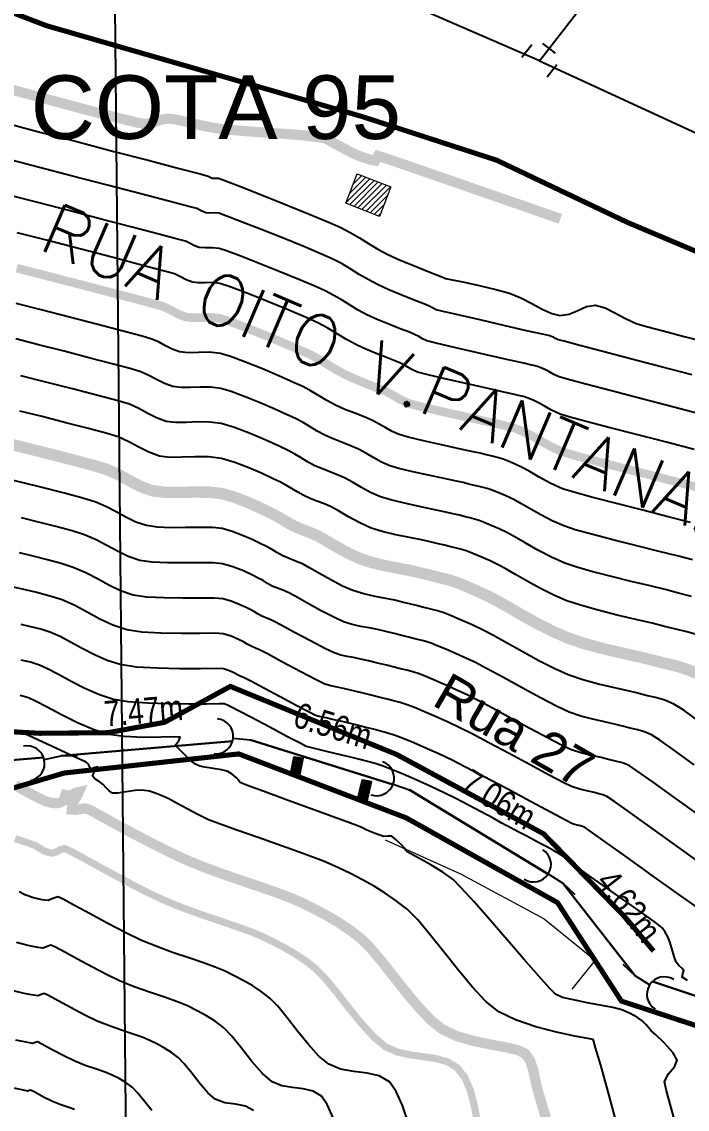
# Model space of a CAD drawing. Extents: x 360931 to 362237, y 7351473 to 7352200.
# Drawn here: x 361699.06 to 361725.22, y 7351909.27 to 7351952.01 of the extents above; entities that cross this region are included whole.
import ezdxf
from ezdxf.enums import TextEntityAlignment as Align
from ezdxf.lldxf.tags import DXFTag

# ---------------------------------------------------------------- set-up
doc = ezdxf.new("R2010")
doc.units = 0
doc.linetypes.add('CONTINUO', pattern=[0])
for name, color, linetype in [('A_Curvas Intermediarias', 37, 'Continuous'), ('A_Curvas Mestras', 32, 'Continuous'), ('AGUA', 3, 'Continuous'), ('LISTAGEM_TEXTO', 7, 'Continuous'), ('PONTOS-Pontos - Água_U', 1, 'Continuous'), ('PS_IND_COMPRIMENTO', 7, 'Continuous'), ('TXT-LOGRAD', 3, 'Continuous'), ('ZZ-Carimbo Texto', 7, 'Continuous')]:
    doc.layers.add(name, color=color, linetype=linetype)
for name, color, linetype, lineweight in [('LT-ABRIGO', 4, 'CONTINUO', 9), ('LT-TAPUME', 1, 'TAPUME', 9), ('TUBO_PE_80_NTS194_PN_12_5', 5, 'Continuous', 30)]:
    doc.layers.add(name, color=color, linetype=linetype, lineweight=lineweight)
doc.styles.add('CARIMBO', font='arial.ttf', dxfattribs={"height": 2})
doc.styles.add('ROMANS', font='arial.ttf', dxfattribs={"height": 2})
doc.styles.add('SABESP', font='ROMANS.shx', dxfattribs={"height": 2})
doc.styles.get("Standard").update_dxf_attribs({"font": 'arial.ttf'})
tags = doc.linetypes.add('TAPUME', pattern='A,0.473487,["//",Standard,S=0.178764,R=0,X=0,Y=-0.092081],0.026513,-0.087878,0.474022,["//",Standard,S=0.178764,R=0,X=0,Y=-0.092081],0.025978,-0.08889', length=1.176768).pattern_tags.tags
tags[17] = DXFTag(74, 10)
tags[4] = DXFTag(74, 10)
picture_1 = doc.add_image_def('image1.tif', size_in_pixel=(23490, 20550))

# ---------------------------------------------------------------- blocks, each defined once
blk = doc.blocks.new('DGA001I')
at = {"color": 0}
for p, q in [((0.625, 1.25), (-0.625, 1.25)), ((1.25, -0.625), (1.25, 0.625)), ((-0.625, -1.25), (0.625, -1.25))]:
    blk.add_line(p, q, dxfattribs=at)
blk.add_point((0, 0), dxfattribs=at)
blk = doc.blocks.new('*U1237')
for p, q in [((-0.135, 0), (0, 0)), ((0, 0), (0.1276, -0.0248))]:
    blk.add_line(p, q)
blk.add_arc((-0.2725, -0.0002), 0.1375, 270.09061, 90.09061)
blk = doc.blocks.new('*U1238')
for p, q in [((-0.135, 0), (0, 0)), ((0, 0), (0.1276, -0.0248))]:
    blk.add_line(p, q)
blk.add_arc((-0.2725, -0.0002), 0.1375, 270.09061, 90.09061)
blk = doc.blocks.new('*U1239')
for p, q in [((-0.135, 0), (0, 0)), ((0, 0), (0.1276, -0.0248))]:
    blk.add_line(p, q)
blk.add_arc((-0.2725, -0.0002), 0.1375, 270.09061, 90.09061)
blk = doc.blocks.new('*U1240')
for p, q in [((-0.135, 0), (0, 0)), ((0, 0), (0.1276, -0.0248))]:
    blk.add_line(p, q)
blk.add_arc((-0.2725, -0.0002), 0.1375, 270.09061, 90.09061)
blk = doc.blocks.new('*U1241')
for p, q in [((-0.135, 0), (0, 0)), ((0, 0), (0.1276, -0.0248))]:
    blk.add_line(p, q)
blk.add_arc((-0.2725, -0.0002), 0.1375, 270.09061, 90.09061)

msp = doc.modelspace()

# ---------------------------------------------------------------- hatches: boundary and pattern name
h = msp.add_hatch()
h.set_pattern_fill('GRATE', color=256, scale=0.08, angle=170)
h.set_pattern_definition([(170, (-2.92939, 2.391954), (-0.01102665928185, -0.0625352923163), []), (260, (-2.9294, 2.39195), (0.250141169265, -0.044106637127), [])])
h.paths.add_polyline_path([(361709.96, 7351922.351), (361709.617, 7351922.405), (361709.766, 7351923.125), (361710.109, 7351923.071)])
h = msp.add_hatch()
h.set_pattern_fill('GRATE', color=256, scale=0.08, angle=167)
h.set_pattern_definition([(167, (-2.92939, 2.391954), (-0.01428439195084, -0.06187249911386), []), (257, (-2.9294, 2.39195), (0.2474899964554, -0.057137567803), [])])
h.paths.add_polyline_path([(361712.604, 7351921.34), (361712.257, 7351921.408), (361712.45, 7351922.22), (361712.797, 7351922.152)])
at = {"layer": 'LT-ABRIGO'}
h = msp.add_hatch(dxfattribs=at)
h.set_pattern_fill('ANSI31', color=256, scale=0.05)
h.set_pattern_definition([(45, (-2.92939, 2.39195), (-0.1122532015134, 0.1122532015134), [])])
h.paths.add_polyline_path([(361713.564, 7351945.523), (361712.249, 7351946.031), (361711.792, 7351944.878), (361713.116, 7351944.359)])

# ---------------------------------------------------------------- linework, layer by layer
at = {"color": 0, "const_width": 0.2}
for points in [[(361676.477, 7351962.113), (361648.488, 7351955.606), (361639.909, 7351952.322), (361637.596, 7351946.727), (361636.764, 7351938.714), (361640.219, 7351936.98), (361650.568, 7351933.381), (361668.35, 7351928.783), (361686.081, 7351924.189), (361692.208, 7351923.233), (361694.504, 7351924.07), (361696.729, 7351924.214), (361699.767, 7351924.046), (361702.446, 7351924.07), (361704.671, 7351924.477), (361707.258, 7351925.889), (361713.806, 7351923.208), (361719.568, 7351920.098), (361722.794, 7351916.797), (361723.891, 7351915.489)], [(361676.477, 7351962.113), (361680.911, 7351957.105), (361687.209, 7351956.597), (361693.705, 7351954.282), (361700.031, 7351951.854), (361712.41, 7351948.292), (361717.719, 7351946.57), (361722.888, 7351944.114), (361729.389, 7351941.371), (361734.953, 7351939.593), (361749.131, 7351933.331)], [(361693.853, 7351919.474), (361695.172, 7351920.849), (361700.735, 7351922.486), (361707.59, 7351923.236), (361714.168, 7351920.724), (361720.117, 7351917.392), (361722.629, 7351913.522), (361732.496, 7351910.281)]]:
    msp.add_lwpolyline(points, dxfattribs=at)
at = {"color": 0}
for points, elevation in [([(361709.96, 7351922.351), (361709.617, 7351922.405), (361709.766, 7351923.125), (361710.109, 7351923.071), (361709.96, 7351922.351)], 111.437), ([(361712.604, 7351921.34), (361712.257, 7351921.408), (361712.45, 7351922.22), (361712.797, 7351922.152), (361712.604, 7351921.34)], 111.363)]:
    msp.add_lwpolyline(points, dxfattribs=dict(at, elevation=elevation))
at = {"layer": 'A_Curvas Intermediarias', "flags": 128}
for points, elevation in [([(361698.652, 7351947.968), (361699.827, 7351947.661), (361701.219, 7351947.297), (361702.684, 7351946.914), (361704.077, 7351946.55), (361705.253, 7351946.242), (361706.07, 7351946.028), (361706.381, 7351945.945), (361706.464, 7351945.905), (361706.548, 7351945.868), (361706.661, 7351945.865), (361706.797, 7351945.858), (361707.045, 7351945.765), (361707.651, 7351945.53), (361708.486, 7351945.202), (361709.423, 7351944.83), (361710.335, 7351944.463), (361711.094, 7351944.15), (361711.572, 7351943.939), (361711.967, 7351943.732), (361712.334, 7351943.515), (361712.691, 7351943.294), (361713.058, 7351943.076), (361713.451, 7351942.867), (361713.938, 7351942.646), (361714.501, 7351942.411), (361715.037, 7351942.197), (361715.438, 7351942.041), (361715.602, 7351941.978), (361715.656, 7351941.949), (361715.711, 7351941.92), (361715.909, 7351941.881), (361716.395, 7351941.782), (361717.034, 7351941.646), (361717.691, 7351941.491), (361718.231, 7351941.338), (361718.67, 7351941.158), (361719.103, 7351940.937), (361719.516, 7351940.72), (361719.891, 7351940.549), (361720.214, 7351940.468), (361720.57, 7351940.522), (361720.915, 7351940.668), (361721.259, 7351940.814), (361721.614, 7351940.866), (361721.986, 7351940.769), (361722.376, 7351940.574), (361722.785, 7351940.346), (361723.213, 7351940.153), (361723.614, 7351940.032), (361724.266, 7351939.857), (361725.097, 7351939.643), (361726.032, 7351939.404)], 96), ([(361725.877, 7351936.553), (361724.683, 7351936.865), (361723.432, 7351937.191), (361722.241, 7351937.501), (361721.224, 7351937.767), (361720.5, 7351937.959), (361720.183, 7351938.049), (361719.973, 7351938.149), (361719.776, 7351938.259), (361719.65, 7351938.33), (361719.503, 7351938.396), (361719.398, 7351938.44), (361719.333, 7351938.458), (361719.268, 7351938.475), (361719.187, 7351938.495), (361719.093, 7351938.518), (361718.79, 7351938.586), (361718.053, 7351938.752), (361717.093, 7351938.97), (361716.121, 7351939.193), (361715.347, 7351939.374), (361714.982, 7351939.467), (361714.816, 7351939.545), (361714.662, 7351939.635), (361714.499, 7351939.723), (361714.294, 7351939.807), (361713.936, 7351939.946), (361713.493, 7351940.122), (361713.033, 7351940.312), (361712.625, 7351940.497), (361712.282, 7351940.68), (361711.962, 7351940.869), (361711.651, 7351941.062), (361711.331, 7351941.251), (361710.987, 7351941.432), (361710.582, 7351941.613), (361709.947, 7351941.88), (361709.182, 7351942.194), (361708.388, 7351942.513), (361707.664, 7351942.798), (361707.11, 7351943.009), (361706.825, 7351943.104), (361706.542, 7351943.128), (361706.264, 7351943.12), (361706.03, 7351943.136), (361705.848, 7351943.206), (361705.679, 7351943.298), (361705.499, 7351943.382), (361705.182, 7351943.47), (361704.444, 7351943.666), (361703.404, 7351943.938), (361702.184, 7351944.256), (361700.906, 7351944.589), (361699.691, 7351944.905), (361698.66, 7351945.173)], 98), ([(361725.487, 7351935.201), (361724.406, 7351935.482), (361723.272, 7351935.775), (361722.185, 7351936.057), (361721.247, 7351936.302), (361720.56, 7351936.487), (361720.227, 7351936.586), (361719.884, 7351936.748), (361719.564, 7351936.928), (361719.344, 7351937.052), (361719.181, 7351937.126), (361719.024, 7351937.194), (361718.926, 7351937.234), (361718.819, 7351937.264), (361718.711, 7351937.292), (361718.582, 7351937.324), (361718.421, 7351937.362), (361718.125, 7351937.428), (361717.45, 7351937.579), (361716.579, 7351937.775), (361715.694, 7351937.977), (361714.98, 7351938.145), (361714.617, 7351938.241), (361714.387, 7351938.349), (361714.174, 7351938.473), (361713.947, 7351938.595), (361713.727, 7351938.687), (361713.391, 7351938.819), (361712.993, 7351938.975), (361712.582, 7351939.144), (361712.211, 7351939.313), (361711.818, 7351939.525), (361711.454, 7351939.746), (361711.089, 7351939.967), (361710.695, 7351940.178), (361710.241, 7351940.381), (361709.529, 7351940.682), (361708.695, 7351941.024), (361707.877, 7351941.351), (361707.213, 7351941.604), (361706.839, 7351941.727), (361706.556, 7351941.758), (361706.268, 7351941.754), (361706, 7351941.747), (361705.772, 7351941.77), (361705.526, 7351941.864), (361705.3, 7351941.988), (361705.058, 7351942.101), (361704.673, 7351942.209), (361703.821, 7351942.435), (361702.658, 7351942.739), (361701.342, 7351943.081), (361700.029, 7351943.422), (361698.878, 7351943.72)], 99), ([(361725.343, 7351932.334), (361724.471, 7351932.557), (361723.467, 7351932.812), (361722.441, 7351933.073), (361721.501, 7351933.317), (361720.756, 7351933.52), (361720.315, 7351933.659), (361719.856, 7351933.869), (361719.4, 7351934.116), (361719.006, 7351934.343), (361718.731, 7351934.494), (361718.45, 7351934.625), (361718.177, 7351934.743), (361717.982, 7351934.821), (361717.791, 7351934.878), (361717.597, 7351934.925), (361717.443, 7351934.964), (361717.264, 7351935.007), (361717.077, 7351935.051), (361716.804, 7351935.111), (361716.255, 7351935.23), (361715.56, 7351935.382), (361714.847, 7351935.542), (361714.247, 7351935.686), (361713.888, 7351935.788), (361713.614, 7351935.91), (361713.363, 7351936.051), (361713.113, 7351936.199), (361712.845, 7351936.34), (361712.523, 7351936.477), (361712.148, 7351936.622), (361711.757, 7351936.777), (361711.385, 7351936.943), (361711.054, 7351937.121), (361710.748, 7351937.308), (361710.441, 7351937.494), (361710.11, 7351937.671), (361709.745, 7351937.838), (361709.184, 7351938.083), (361708.52, 7351938.363), (361707.85, 7351938.634), (361707.267, 7351938.852), (361706.868, 7351938.974), (361706.439, 7351939.02), (361706.005, 7351939.014), (361705.599, 7351939.004), (361705.254, 7351939.038), (361704.972, 7351939.137), (361704.712, 7351939.271), (361704.455, 7351939.414), (361704.176, 7351939.538), (361703.799, 7351939.648), (361703.049, 7351939.848), (361702.052, 7351940.109), (361700.935, 7351940.398), (361699.824, 7351940.684), (361698.846, 7351940.936)], 101), ([(361725.424, 7351930.859), (361724.868, 7351931.006), (361724.111, 7351931.197), (361723.24, 7351931.414), (361722.342, 7351931.64), (361721.504, 7351931.857), (361720.814, 7351932.048), (361720.359, 7351932.196), (361719.913, 7351932.395), (361719.46, 7351932.632), (361719.037, 7351932.871), (361718.68, 7351933.078), (361718.425, 7351933.216), (361718.082, 7351933.375), (361717.748, 7351933.52), (361717.51, 7351933.615), (361717.353, 7351933.664), (361717.2, 7351933.703), (361717.04, 7351933.742), (361716.851, 7351933.789), (361716.633, 7351933.842), (361716.405, 7351933.896), (361716.145, 7351933.952), (361715.66, 7351934.054), (361715.052, 7351934.185), (361714.425, 7351934.325), (361713.881, 7351934.457), (361713.524, 7351934.562), (361713.201, 7351934.706), (361712.904, 7351934.872), (361712.61, 7351935.046), (361712.293, 7351935.212), (361711.958, 7351935.357), (361711.624, 7351935.486), (361711.294, 7351935.615), (361710.972, 7351935.758), (361710.672, 7351935.92), (361710.395, 7351936.088), (361710.117, 7351936.257), (361709.817, 7351936.417), (361709.497, 7351936.566), (361709.011, 7351936.783), (361708.433, 7351937.032), (361707.836, 7351937.275), (361707.294, 7351937.476), (361706.882, 7351937.597), (361706.483, 7351937.647), (361706.074, 7351937.65), (361705.677, 7351937.636), (361705.311, 7351937.634), (361704.996, 7351937.672), (361704.665, 7351937.788), (361704.362, 7351937.945), (361704.061, 7351938.111), (361703.734, 7351938.257), (361703.361, 7351938.367), (361702.662, 7351938.555), (361701.749, 7351938.794), (361700.732, 7351939.057), (361699.722, 7351939.315), (361698.83, 7351939.543)], 102), ([(361725.387, 7351929.42), (361724.873, 7351929.553), (361724.394, 7351929.678), (361723.752, 7351929.836), (361723.013, 7351930.016), (361722.243, 7351930.207), (361721.508, 7351930.397), (361720.872, 7351930.576), (361720.403, 7351930.732), (361719.876, 7351930.967), (361719.341, 7351931.247), (361718.841, 7351931.53), (361718.419, 7351931.774), (361718.119, 7351931.937), (361717.818, 7351932.078), (361717.509, 7351932.215), (361717.235, 7351932.332), (361717.038, 7351932.408), (361716.853, 7351932.466), (361716.672, 7351932.512), (361716.483, 7351932.559), (361716.26, 7351932.615), (361716.002, 7351932.677), (361715.733, 7351932.741), (361715.414, 7351932.808), (361714.864, 7351932.92), (361714.217, 7351933.059), (361713.605, 7351933.204), (361713.159, 7351933.335), (361712.773, 7351933.508), (361712.407, 7351933.711), (361712.063, 7351933.913), (361711.742, 7351934.084), (361711.437, 7351934.216), (361711.138, 7351934.332), (361710.846, 7351934.446), (361710.559, 7351934.573), (361710.29, 7351934.718), (361710.042, 7351934.869), (361709.793, 7351935.02), (361709.525, 7351935.163), (361709.176, 7351935.329), (361708.648, 7351935.569), (361708.031, 7351935.832), (361707.417, 7351936.067), (361706.896, 7351936.22), (361706.439, 7351936.277), (361705.972, 7351936.281), (361705.517, 7351936.265), (361705.098, 7351936.262), (361704.737, 7351936.306), (361704.359, 7351936.439), (361704.012, 7351936.618), (361703.667, 7351936.809), (361703.293, 7351936.975), (361702.846, 7351937.108), (361702.053, 7351937.321), (361701.058, 7351937.579), (361700.002, 7351937.849), (361699.028, 7351938.097)], 103), ([(361725.618, 7351927.922), (361725.198, 7351928.03), (361724.768, 7351928.132), (361724.321, 7351928.247), (361723.839, 7351928.37), (361723.197, 7351928.522), (361722.467, 7351928.695), (361721.718, 7351928.882), (361721.022, 7351929.076), (361720.447, 7351929.269), (361719.942, 7351929.49), (361719.426, 7351929.753), (361718.926, 7351930.029), (361718.471, 7351930.29), (361718.09, 7351930.51), (361717.812, 7351930.659), (361717.465, 7351930.821), (361717.109, 7351930.98), (361716.793, 7351931.114), (361716.566, 7351931.202), (361716.352, 7351931.269), (361716.144, 7351931.322), (361715.926, 7351931.376), (361715.669, 7351931.44), (361715.371, 7351931.511), (361715.061, 7351931.585), (361714.765, 7351931.646), (361714.303, 7351931.737), (361713.763, 7351931.849), (361713.231, 7351931.976), (361712.795, 7351932.109), (361712.343, 7351932.311), (361711.904, 7351932.552), (361711.51, 7351932.783), (361711.191, 7351932.957), (361710.921, 7351933.073), (361710.657, 7351933.175), (361710.399, 7351933.276), (361710.145, 7351933.389), (361709.909, 7351933.516), (361709.689, 7351933.65), (361709.469, 7351933.783), (361709.232, 7351933.91), (361708.942, 7351934.052), (361708.51, 7351934.257), (361707.991, 7351934.484), (361707.439, 7351934.693), (361706.91, 7351934.843), (361706.396, 7351934.907), (361705.869, 7351934.912), (361705.357, 7351934.894), (361704.884, 7351934.891), (361704.478, 7351934.94), (361704.052, 7351935.09), (361703.661, 7351935.291), (361703.273, 7351935.506), (361702.852, 7351935.694), (361702.413, 7351935.826), (361701.688, 7351936.022), (361700.796, 7351936.253), (361699.857, 7351936.492), (361698.989, 7351936.711)], 104), ([(361725.741, 7351924.477), (361725.078, 7351924.95), (361724.694, 7351925.195), (361724.333, 7351925.343), (361723.972, 7351925.448), (361723.603, 7351925.537), (361723.219, 7351925.634), (361722.825, 7351925.73), (361722.31, 7351925.845), (361721.723, 7351925.982), (361721.115, 7351926.146), (361720.536, 7351926.342), (361720.01, 7351926.578), (361719.388, 7351926.898), (361718.732, 7351927.256), (361718.107, 7351927.607), (361717.575, 7351927.904), (361717.2, 7351928.102), (361716.76, 7351928.307), (361716.309, 7351928.508), (361715.909, 7351928.677), (361715.622, 7351928.789), (361715.351, 7351928.874), (361715.088, 7351928.941), (361714.812, 7351929.009), (361714.574, 7351929.069), (361714.302, 7351929.135), (361714.012, 7351929.204), (361713.717, 7351929.274), (361713.373, 7351929.344), (361712.955, 7351929.421), (361712.505, 7351929.521), (361712.066, 7351929.656), (361711.671, 7351929.832), (361711.205, 7351930.078), (361710.739, 7351930.339), (361710.343, 7351930.564), (361710.088, 7351930.701), (361709.825, 7351930.813), (361709.568, 7351930.911), (361709.319, 7351931.019), (361709.09, 7351931.146), (361708.876, 7351931.277), (361708.647, 7351931.403), (361708.435, 7351931.507), (361708.12, 7351931.657), (361707.741, 7351931.823), (361707.334, 7351931.977), (361706.939, 7351932.089), (361706.551, 7351932.132), (361706.052, 7351932.14), (361705.492, 7351932.132), (361704.923, 7351932.127), (361704.396, 7351932.146), (361703.961, 7351932.208), (361703.539, 7351932.348), (361703.15, 7351932.535), (361702.772, 7351932.744), (361702.386, 7351932.951), (361701.97, 7351933.131), (361701.46, 7351933.288), (361700.737, 7351933.483), (361699.919, 7351933.69), (361699.121, 7351933.887), (361698.46, 7351934.05)], 106), ([(361725.487, 7351922.809), (361724.714, 7351923.369), (361724.126, 7351923.786), (361723.816, 7351923.986), (361723.535, 7351924.101), (361723.254, 7351924.183), (361722.967, 7351924.252), (361722.668, 7351924.328), (361722.362, 7351924.403), (361721.96, 7351924.492), (361721.504, 7351924.598), (361721.03, 7351924.726), (361720.58, 7351924.879), (361720.103, 7351925.099), (361719.444, 7351925.441), (361718.699, 7351925.845), (361717.962, 7351926.25), (361717.329, 7351926.597), (361716.893, 7351926.823), (361716.508, 7351927.004), (361716.106, 7351927.185), (361715.722, 7351927.353), (361715.392, 7351927.49), (361715.15, 7351927.583), (361714.851, 7351927.676), (361714.56, 7351927.751), (361714.255, 7351927.826), (361713.992, 7351927.892), (361713.692, 7351927.965), (361713.371, 7351928.042), (361713.045, 7351928.119), (361712.717, 7351928.187), (361712.382, 7351928.249), (361712.043, 7351928.324), (361711.701, 7351928.429), (361711.322, 7351928.604), (361710.806, 7351928.876), (361710.262, 7351929.175), (361709.802, 7351929.431), (361709.537, 7351929.573), (361709.321, 7351929.665), (361709.11, 7351929.746), (361708.906, 7351929.834), (361708.718, 7351929.938), (361708.542, 7351930.046), (361708.354, 7351930.149), (361708.123, 7351930.263), (361707.771, 7351930.426), (361707.361, 7351930.591), (361706.953, 7351930.712), (361706.589, 7351930.747), (361706.061, 7351930.751), (361705.438, 7351930.745), (361704.791, 7351930.746), (361704.189, 7351930.772), (361703.703, 7351930.842), (361703.242, 7351930.995), (361702.817, 7351931.199), (361702.405, 7351931.427), (361701.983, 7351931.653), (361701.529, 7351931.849), (361701.035, 7351932.005), (361700.404, 7351932.176), (361699.715, 7351932.349), (361699.049, 7351932.51)], 107), ([(361725.691, 7351920.813), (361724.727, 7351921.512), (361723.873, 7351922.127), (361723.24, 7351922.576), (361722.937, 7351922.778), (361722.67, 7351922.881), (361722.399, 7351922.951), (361722.117, 7351923.022), (361721.831, 7351923.09), (361721.451, 7351923.175), (361721.03, 7351923.282), (361720.624, 7351923.416), (361720.276, 7351923.579), (361719.718, 7351923.868), (361719.032, 7351924.236), (361718.296, 7351924.634), (361717.59, 7351925.017), (361716.994, 7351925.336), (361716.587, 7351925.544), (361716.165, 7351925.742), (361715.725, 7351925.941), (361715.305, 7351926.124), (361714.943, 7351926.275), (361714.678, 7351926.377), (361714.431, 7351926.456), (361714.192, 7351926.521), (361713.951, 7351926.58), (361713.698, 7351926.643), (361713.395, 7351926.718), (361713.042, 7351926.804), (361712.686, 7351926.889), (361712.373, 7351926.964), (361712.105, 7351927.019), (361711.849, 7351927.067), (361711.595, 7351927.123), (361711.337, 7351927.203), (361710.974, 7351927.375), (361710.407, 7351927.674), (361709.786, 7351928.011), (361709.262, 7351928.298), (361708.985, 7351928.446), (361708.817, 7351928.517), (361708.652, 7351928.58), (361708.492, 7351928.649), (361708.346, 7351928.731), (361708.209, 7351928.815), (361708.062, 7351928.895), (361707.881, 7351928.984), (361707.606, 7351929.111), (361707.286, 7351929.241), (361706.967, 7351929.335), (361706.627, 7351929.361), (361706.069, 7351929.363), (361705.384, 7351929.358), (361704.658, 7351929.364), (361703.982, 7351929.398), (361703.444, 7351929.476), (361702.944, 7351929.641), (361702.484, 7351929.863), (361702.037, 7351930.111), (361701.58, 7351930.356), (361701.087, 7351930.568), (361700.61, 7351930.721), (361700.07, 7351930.869), (361699.512, 7351931.007), (361698.978, 7351931.133)], 108), ([(361726.091, 7351918.686), (361725.029, 7351919.45), (361723.967, 7351920.214), (361723.033, 7351920.884), (361722.354, 7351921.367), (361722.059, 7351921.569), (361721.898, 7351921.631), (361721.735, 7351921.673), (361721.565, 7351921.715), (361721.322, 7351921.772), (361720.997, 7351921.849), (361720.668, 7351921.952), (361720.367, 7351922.1), (361719.792, 7351922.402), (361719.041, 7351922.803), (361718.216, 7351923.246), (361717.414, 7351923.676), (361716.736, 7351924.034), (361716.281, 7351924.266), (361715.822, 7351924.481), (361715.344, 7351924.697), (361714.887, 7351924.896), (361714.494, 7351925.06), (361714.206, 7351925.17), (361713.937, 7351925.256), (361713.677, 7351925.327), (361713.416, 7351925.391), (361713.141, 7351925.459), (361712.792, 7351925.546), (361712.376, 7351925.647), (361711.981, 7351925.742), (361711.701, 7351925.808), (361711.452, 7351925.858), (361711.213, 7351925.906), (361710.972, 7351925.976), (361710.625, 7351926.146), (361710.008, 7351926.472), (361709.31, 7351926.847), (361708.722, 7351927.165), (361708.434, 7351927.318), (361708.253, 7351927.392), (361708.079, 7351927.465), (361707.924, 7351927.553), (361707.769, 7351927.642), (361707.579, 7351927.734), (361707.289, 7351927.861), (361706.981, 7351927.958), (361706.665, 7351927.975), (361706.078, 7351927.974), (361705.329, 7351927.972), (361704.526, 7351927.983), (361703.775, 7351928.024), (361703.185, 7351928.11), (361702.638, 7351928.291), (361702.124, 7351928.536), (361701.63, 7351928.808), (361701.142, 7351929.07), (361700.646, 7351929.287), (361700.13, 7351929.452), (361699.603, 7351929.591), (361699.091, 7351929.711), (361698.618, 7351929.82)], 109), ([(361718.256, 7351920.344), (361718.211, 7351920.368), (361718.104, 7351920.425), (361717.906, 7351920.532), (361717.585, 7351920.707), (361717.12, 7351920.958), (361716.619, 7351921.225), (361716.123, 7351921.483), (361715.668, 7351921.709), (361715.137, 7351921.958), (361714.582, 7351922.209), (361714.052, 7351922.44), (361713.596, 7351922.629), (361713.262, 7351922.757), (361712.95, 7351922.857), (361712.649, 7351922.939), (361712.346, 7351923.014), (361712.027, 7351923.093), (361711.582, 7351923.203), (361711.032, 7351923.336), (361710.562, 7351923.449), (361710.357, 7351923.497), (361710.3, 7351923.51), (361710.243, 7351923.524), (361710.023, 7351923.639), (361709.484, 7351923.924), (361708.785, 7351924.294), (361708.086, 7351924.663), (361707.549, 7351924.948), (361707.331, 7351925.063), (361707.253, 7351925.095), (361707.184, 7351925.134), (361707.108, 7351925.168), (361707.01, 7351925.204), (361706.814, 7351925.203), (361706.322, 7351925.196), (361705.627, 7351925.194), (361704.82, 7351925.202), (361703.996, 7351925.231), (361703.248, 7351925.286), (361702.668, 7351925.378), (361702.111, 7351925.556), (361701.544, 7351925.803), (361700.997, 7351926.082), (361700.498, 7351926.353), (361700.077, 7351926.58), (361699.764, 7351926.724), (361699.399, 7351926.838), (361699.043, 7351926.926)], 111), ([(361705.09, 7351923.577), (361705.096, 7351923.585), (361705.139, 7351923.636), (361705.233, 7351923.759), (361705.29, 7351923.897), (361705.072, 7351923.909), (361704.543, 7351923.895), (361703.836, 7351923.887), (361703.081, 7351923.915), (361702.409, 7351924.012), (361701.865, 7351924.192), (361701.249, 7351924.461), (361700.624, 7351924.771), (361700.053, 7351925.071), (361699.598, 7351925.312), (361699.323, 7351925.442), (361699.003, 7351925.538)], 112), ([(361722.459, 7351908.64), (361722.108, 7351909.962), (361721.816, 7351911.003), (361721.616, 7351911.685), (361721.542, 7351911.931), (361721.512, 7351912.018), (361721.313, 7351912.051), (361720.797, 7351912.146), (361720.077, 7351912.299), (361719.264, 7351912.511), (361718.471, 7351912.78), (361717.811, 7351913.104), (361717.306, 7351913.511), (361716.76, 7351914.086), (361716.196, 7351914.761), (361715.637, 7351915.469), (361715.104, 7351916.145), (361714.621, 7351916.722), (361714.209, 7351917.132), (361713.779, 7351917.468), (361713.346, 7351917.766), (361712.906, 7351918.038), (361712.452, 7351918.29), (361711.981, 7351918.533), (361711.488, 7351918.774), (361710.921, 7351919.017), (361710.15, 7351919.309), (361709.265, 7351919.627), (361708.356, 7351919.945), (361707.515, 7351920.239), (361706.832, 7351920.483), (361706.397, 7351920.652), (361705.987, 7351920.849), (361705.565, 7351921.073), (361705.169, 7351921.291), (361704.837, 7351921.471), (361704.608, 7351921.582), (361704.34, 7351921.685), (361704.077, 7351921.766), (361703.798, 7351921.813), (361703.513, 7351921.799), (361703.159, 7351921.745), (361702.831, 7351921.697), (361702.624, 7351921.697), (361702.491, 7351921.782), (361702.379, 7351921.908), (361702.26, 7351922.037), (361702.098, 7351922.151), (361701.934, 7351922.263), (361701.846, 7351922.373), (361701.945, 7351922.582), (361702.039, 7351922.732), (361701.904, 7351922.694), (361701.773, 7351922.637), (361701.732, 7351922.709), (361701.697, 7351922.788), (361701.654, 7351922.849), (361701.607, 7351922.904), (361701.54, 7351922.934), (361701.47, 7351922.961), (361701.208, 7351923.084), (361700.596, 7351923.371), (361699.856, 7351923.717), (361699.21, 7351924.015), (361698.882, 7351924.161)], 113), ([(361724.868, 7351908.304), (361724.579, 7351909.334), (361724.384, 7351910.047), (361724.322, 7351910.366), (361724.482, 7351910.663), (361724.712, 7351910.933), (361724.815, 7351911.203), (361724.648, 7351911.498), (361724.306, 7351911.878), (361723.965, 7351912.21), (361723.803, 7351912.36), (361723.749, 7351912.419), (361723.695, 7351912.478), (361723.603, 7351912.592), (361723.449, 7351912.749), (361723.263, 7351912.871), (361722.966, 7351913.037), (361722.647, 7351913.179), (361722.295, 7351913.268), (361721.792, 7351913.366), (361721.285, 7351913.458), (361720.924, 7351913.532), (361720.613, 7351913.597), (361720.317, 7351913.667), (361720.04, 7351913.791), (361719.813, 7351914.014), (361719.378, 7351914.5), (361718.797, 7351915.167), (361718.138, 7351915.931), (361717.465, 7351916.709), (361716.842, 7351917.418), (361716.336, 7351917.975), (361716.01, 7351918.297), (361715.607, 7351918.589), (361715.138, 7351918.877), (361714.69, 7351919.128), (361714.352, 7351919.308), (361714.211, 7351919.383), (361714.16, 7351919.449), (361714.111, 7351919.516), (361713.992, 7351919.644), (361713.773, 7351919.865), (361713.602, 7351920.004), (361713.444, 7351920.008), (361713.276, 7351919.997), (361713.131, 7351920.039), (361712.944, 7351920.112), (361712.759, 7351920.188), (361712.601, 7351920.257), (361712.451, 7351920.326), (361712.292, 7351920.394), (361711.983, 7351920.51), (361711.3, 7351920.762), (361710.397, 7351921.094), (361709.427, 7351921.45), (361708.543, 7351921.775), (361707.898, 7351922.013), (361707.645, 7351922.108), (361707.61, 7351922.163), (361707.575, 7351922.22), (361707.495, 7351922.295), (361707.326, 7351922.434), (361707.139, 7351922.552), (361706.913, 7351922.61), (361706.577, 7351922.667), (361706.25, 7351922.717), (361706.055, 7351922.758), (361705.893, 7351922.838), (361705.743, 7351922.943), (361705.54, 7351923.132), (361705.268, 7351923.402), (361705.131, 7351923.54), (361705.09, 7351923.577)], 112), ([(361725.227, 7351914.326), (361725.115, 7351914.391), (361725.021, 7351914.46), (361725.047, 7351914.587), (361725.075, 7351914.728), (361725.006, 7351914.814), (361724.883, 7351914.925), (361724.776, 7351915.053), (361724.698, 7351915.274), (361724.616, 7351915.584), (361724.531, 7351915.853), (361724.447, 7351916.05), (361724.353, 7351916.233), (361724.231, 7351916.402), (361723.966, 7351916.61), (361723.412, 7351917.009), (361722.71, 7351917.503), (361722.003, 7351917.996), (361721.434, 7351918.392), (361721.145, 7351918.596), (361720.93, 7351918.758), (361720.726, 7351918.916), (361720.583, 7351919.027), (361720.45, 7351919.134), (361720.315, 7351919.236), (361720.179, 7351919.315), (361719.956, 7351919.439), (361719.692, 7351919.582), (361719.437, 7351919.72), (361719.179, 7351919.858), (361718.886, 7351920.013), (361718.573, 7351920.177), (361718.256, 7351920.344)], 111), ([(361714.253, 7351908.756), (361714.027, 7351909.423), (361713.78, 7351909.969), (361713.509, 7351910.343), (361713.112, 7351910.58), (361712.631, 7351910.692), (361712.11, 7351910.756), (361711.594, 7351910.848), (361711.125, 7351911.043), (361710.742, 7351911.36), (361710.328, 7351911.815), (361709.904, 7351912.338), (361709.493, 7351912.861), (361709.119, 7351913.317), (361708.805, 7351913.637), (361708.473, 7351913.893), (361708.137, 7351914.117), (361707.791, 7351914.319), (361707.432, 7351914.508), (361707.052, 7351914.695), (361706.661, 7351914.859), (361706.164, 7351915.037), (361705.593, 7351915.229), (361704.982, 7351915.438), (361704.364, 7351915.663), (361703.773, 7351915.905), (361703.145, 7351916.205), (361702.444, 7351916.57), (361701.749, 7351916.947), (361701.137, 7351917.282), (361700.686, 7351917.524), (361700.475, 7351917.618), (361700.286, 7351917.549), (361700.092, 7351917.469), (361699.862, 7351917.497), (361699.52, 7351917.582), (361699.179, 7351917.701), (361698.959, 7351917.817)], 116), ([(361711.311, 7351908.912), (361711.06, 7351909.462), (361710.841, 7351909.784), (361710.517, 7351909.978), (361710.125, 7351910.07), (361709.7, 7351910.122), (361709.279, 7351910.196), (361708.896, 7351910.355), (361708.518, 7351910.681), (361708.107, 7351911.152), (361707.696, 7351911.672), (361707.318, 7351912.144), (361707.004, 7351912.472), (361706.664, 7351912.729), (361706.319, 7351912.948), (361705.958, 7351913.145), (361705.573, 7351913.335), (361705.18, 7351913.497), (361704.668, 7351913.675), (361704.086, 7351913.872), (361703.481, 7351914.087), (361702.899, 7351914.322), (361702.386, 7351914.567), (361701.814, 7351914.865), (361701.247, 7351915.172), (361700.748, 7351915.446), (361700.38, 7351915.643), (361700.207, 7351915.72), (361700.053, 7351915.664), (361699.896, 7351915.598), (361699.688, 7351915.624), (361699.305, 7351915.704), (361698.851, 7351915.824)], 117), ([(361708.174, 7351909.226), (361707.851, 7351909.399), (361707.456, 7351909.468), (361707.044, 7351909.526), (361706.668, 7351909.668), (361706.375, 7351909.921), (361706.057, 7351910.285), (361705.739, 7351910.687), (361705.445, 7351911.053), (361705.202, 7351911.307), (361704.94, 7351911.506), (361704.672, 7351911.676), (361704.393, 7351911.828), (361704.095, 7351911.975), (361703.79, 7351912.1), (361703.394, 7351912.239), (361702.943, 7351912.391), (361702.475, 7351912.557), (361702.024, 7351912.739), (361701.539, 7351912.973), (361701, 7351913.256), (361700.496, 7351913.53), (361700.113, 7351913.738), (361699.94, 7351913.822), (361699.821, 7351913.778), (361699.699, 7351913.727), (361699.528, 7351913.752), (361699.154, 7351913.824), (361698.665, 7351913.936)], 118), ([(361704.176, 7351909.219), (361703.893, 7351909.561), (361703.622, 7351909.902), (361703.401, 7351910.142), (361703.152, 7351910.325), (361702.894, 7351910.476), (361702.616, 7351910.615), (361702.335, 7351910.728), (361701.963, 7351910.855), (361701.551, 7351910.997), (361701.149, 7351911.157), (361700.709, 7351911.371), (361700.233, 7351911.624), (361699.846, 7351911.835), (361699.673, 7351911.924), (361699.588, 7351911.892), (361699.502, 7351911.857), (361699.304, 7351911.889), (361698.832, 7351911.981)], 119)]:
    msp.add_lwpolyline(points, dxfattribs=dict(at, elevation=elevation))
at = {"layer": 'A_Curvas Intermediarias', "color": 152, "true_color": 0x2776bb, "elevation": 97, "flags": 128}
msp.add_lwpolyline([(361725.404, 7351938.133), (361724.192, 7351938.452), (361722.99, 7351938.766), (361721.892, 7351939.053), (361720.989, 7351939.289), (361720.374, 7351939.45), (361720.139, 7351939.513), (361720.035, 7351939.565), (361719.956, 7351939.609), (361719.87, 7351939.646), (361719.819, 7351939.66), (361719.765, 7351939.673), (361719.523, 7351939.728), (361718.904, 7351939.869), (361718.056, 7351940.063), (361717.128, 7351940.276), (361716.269, 7351940.474), (361715.625, 7351940.624), (361715.346, 7351940.694), (361715.197, 7351940.769), (361715.05, 7351940.85), (361714.861, 7351940.926), (361714.481, 7351941.074), (361713.994, 7351941.268), (361713.484, 7351941.479), (361713.038, 7351941.682), (361712.67, 7351941.878), (361712.327, 7351942.082), (361711.992, 7351942.288), (361711.649, 7351942.491), (361711.28, 7351942.685), (361710.838, 7351942.881), (361710.143, 7351943.171), (361709.306, 7351943.511), (361708.441, 7351943.857), (361707.662, 7351944.163), (361707.081, 7351944.386), (361706.811, 7351944.481), (361706.625, 7351944.497), (361706.442, 7351944.491), (361706.289, 7351944.502), (361706.114, 7351944.578), (361705.94, 7351944.664), (361705.622, 7351944.75), (361704.843, 7351944.956), (361703.734, 7351945.246), (361702.428, 7351945.587), (361701.058, 7351945.945), (361699.755, 7351946.284), (361698.654, 7351946.571)], dxfattribs=at)
at = {"layer": 'A_Curvas Intermediarias', "color": 55, "true_color": 0x999b37, "const_width": 0.4, "elevation": 114, "flags": 128}
msp.add_lwpolyline([(361719.883, 7351908.149), (361719.604, 7351909.122), (361719.402, 7351909.805), (361719.306, 7351910.134), (361719.228, 7351910.501), (361719.15, 7351910.863), (361719.035, 7351911.191), (361718.844, 7351911.46), (361718.559, 7351911.593), (361718.074, 7351911.706), (361717.461, 7351911.82), (361716.793, 7351911.961), (361716.143, 7351912.152), (361715.582, 7351912.417), (361715.137, 7351912.776), (361714.656, 7351913.282), (361714.159, 7351913.877), (361713.666, 7351914.502), (361713.196, 7351915.097), (361712.77, 7351915.605), (361712.408, 7351915.967), (361711.953, 7351916.318), (361711.493, 7351916.624), (361711.021, 7351916.9), (361710.529, 7351917.159), (361710.009, 7351917.414), (361709.552, 7351917.609), (361708.973, 7351917.823), (361708.307, 7351918.052), (361707.592, 7351918.295), (361706.865, 7351918.547), (361706.163, 7351918.807), (361705.523, 7351919.07), (361704.875, 7351919.373), (361704.163, 7351919.729), (361703.448, 7351920.104), (361702.786, 7351920.459), (361702.237, 7351920.76), (361701.859, 7351920.969), (361701.711, 7351921.05), (361701.626, 7351921.078), (361701.54, 7351921.099), (361701.402, 7351921.075), (361701.171, 7351921.038), (361701.025, 7351921.047), (361701.044, 7351921.223), (361701.103, 7351921.373), (361701.135, 7351921.431), (361701.168, 7351921.489), (361701.246, 7351921.609), (361701.301, 7351921.736), (361701.179, 7351921.707), (361701.065, 7351921.652), (361701.029, 7351921.605), (361700.992, 7351921.562), (361700.892, 7351921.598), (361700.774, 7351921.623), (361700.737, 7351921.514), (361700.695, 7351921.388), (361700.575, 7351921.327), (361700.421, 7351921.293), (361700.233, 7351921.313), (361700.006, 7351921.374), (361699.779, 7351921.478), (361699.406, 7351921.667), (361699.031, 7351921.871), (361698.803, 7351922.019)], dxfattribs=at)
at = {"layer": 'A_Curvas Mestras', "color": 11, "true_color": 0xf27172, "const_width": 0.4, "elevation": 95, "flags": 128}
msp.add_lwpolyline([(361698.118, 7351949.494), (361699.017, 7351949.246), (361700.041, 7351948.968), (361701.1, 7351948.683), (361702.106, 7351948.418), (361702.968, 7351948.198), (361703.598, 7351948.046), (361703.907, 7351947.99), (361704.206, 7351948.043), (361704.492, 7351948.146), (361704.793, 7351948.205), (361705.051, 7351948.177), (361705.419, 7351948.099), (361705.853, 7351947.996), (361706.313, 7351947.893), (361706.758, 7351947.814), (361707.225, 7351947.763), (361707.858, 7351947.71), (361708.556, 7351947.659), (361709.22, 7351947.613), (361709.75, 7351947.577), (361710.045, 7351947.554), (361710.381, 7351947.514), (361710.705, 7351947.471), (361710.861, 7351947.449), (361710.928, 7351947.438), (361710.994, 7351947.424), (361711.159, 7351947.334), (361711.524, 7351947.134), (361711.932, 7351946.916), (361712.227, 7351946.771), (361712.518, 7351946.665), (361712.806, 7351946.578), (361712.956, 7351946.55), (361713.011, 7351946.644), (361713.065, 7351946.738), (361713.331, 7351946.653), (361714.021, 7351946.419), (361715.012, 7351946.077), (361716.183, 7351945.671), (361717.412, 7351945.244), (361718.577, 7351944.839), (361719.556, 7351944.498), (361720.228, 7351944.265)], dxfattribs=at)
at = {"layer": 'A_Curvas Mestras', "color": 9, "true_color": 0xd19cc7, "const_width": 0.34, "elevation": 100, "flags": 128}
msp.add_lwpolyline([(361725.924, 7351933.634), (361725.096, 7351933.849), (361724.129, 7351934.098), (361723.111, 7351934.359), (361722.128, 7351934.612), (361721.269, 7351934.837), (361720.621, 7351935.014), (361720.271, 7351935.122), (361719.913, 7351935.286), (361719.559, 7351935.478), (361719.251, 7351935.655), (361719.037, 7351935.773), (361718.817, 7351935.875), (361718.603, 7351935.968), (361718.454, 7351936.027), (361718.305, 7351936.071), (361718.154, 7351936.109), (361717.969, 7351936.155), (361717.749, 7351936.207), (361717.462, 7351936.27), (361716.85, 7351936.405), (361716.067, 7351936.579), (361715.27, 7351936.76), (361714.613, 7351936.916), (361714.253, 7351937.014), (361713.958, 7351937.152), (361713.686, 7351937.311), (361713.396, 7351937.467), (361713.087, 7351937.597), (361712.672, 7351937.758), (361712.22, 7351937.94), (361711.798, 7351938.128), (361711.436, 7351938.323), (361711.101, 7351938.527), (361710.765, 7351938.731), (361710.402, 7351938.924), (361709.993, 7351939.109), (361709.356, 7351939.382), (361708.608, 7351939.694), (361707.864, 7351939.992), (361707.24, 7351940.228), (361706.853, 7351940.351), (361706.497, 7351940.389), (361706.137, 7351940.384), (361705.799, 7351940.376), (361705.513, 7351940.404), (361705.205, 7351940.521), (361704.921, 7351940.677), (361704.617, 7351940.82), (361704.236, 7351940.928), (361703.435, 7351941.142), (361702.355, 7351941.424), (361701.139, 7351941.74), (361699.927, 7351942.053), (361698.862, 7351942.328)], dxfattribs=at)
at = {"layer": 'A_Curvas Mestras', "color": 3, "const_width": 0.45, "elevation": 105, "flags": 128}
msp.add_lwpolyline([(361725.573, 7351926.404), (361725.22, 7351926.554), (361724.868, 7351926.666), (361724.512, 7351926.757), (361724.148, 7351926.843), (361723.77, 7351926.94), (361723.381, 7351927.037), (361722.881, 7351927.149), (361722.306, 7351927.278), (361721.692, 7351927.429), (361721.075, 7351927.604), (361720.492, 7351927.806), (361719.919, 7351928.056), (361719.334, 7351928.353), (361718.767, 7351928.666), (361718.252, 7351928.963), (361717.821, 7351929.211), (361717.506, 7351929.38), (361717.113, 7351929.564), (361716.709, 7351929.744), (361716.351, 7351929.896), (361716.094, 7351929.996), (361715.852, 7351930.071), (361715.616, 7351930.131), (361715.369, 7351930.192), (361715.156, 7351930.246), (361714.913, 7351930.305), (361714.653, 7351930.367), (361714.389, 7351930.43), (361714.115, 7351930.485), (361713.74, 7351930.553), (361713.306, 7351930.64), (361712.855, 7351930.748), (361712.43, 7351930.882), (361712.02, 7351931.061), (361711.604, 7351931.28), (361711.215, 7351931.503), (361710.883, 7351931.697), (361710.639, 7351931.829), (361710.329, 7351931.96), (361710.026, 7351932.076), (361709.732, 7351932.204), (361709.462, 7351932.353), (361709.21, 7351932.508), (361708.939, 7351932.656), (361708.689, 7351932.779), (361708.318, 7351932.956), (361707.871, 7351933.153), (361707.391, 7351933.334), (361706.924, 7351933.466), (361706.422, 7351933.523), (361705.846, 7351933.526), (361705.249, 7351933.511), (361704.689, 7351933.516), (361704.22, 7351933.574), (361703.836, 7351933.701), (361703.483, 7351933.871), (361703.14, 7351934.061), (361702.789, 7351934.249), (361702.411, 7351934.412), (361701.981, 7351934.545), (361701.323, 7351934.723), (361700.535, 7351934.927), (361699.712, 7351935.135), (361698.951, 7351935.325), (361698.348, 7351935.476)], dxfattribs=at)
at = {"layer": 'A_Curvas Mestras', "flags": 128}
for points, elevation in [([(361725.891, 7351916.998), (361724.891, 7351917.712), (361723.839, 7351918.464), (361722.838, 7351919.178), (361721.992, 7351919.782), (361721.405, 7351920.201), (361721.18, 7351920.36), (361721.098, 7351920.386), (361721.014, 7351920.409), (361720.888, 7351920.438), (361720.712, 7351920.489), (361720.461, 7351920.619), (361719.868, 7351920.935), (361719.053, 7351921.37), (361718.137, 7351921.858), (361717.239, 7351922.334), (361716.478, 7351922.732), (361715.975, 7351922.987), (361715.48, 7351923.22), (361714.963, 7351923.453), (361714.469, 7351923.668), (361714.045, 7351923.845), (361713.734, 7351923.964), (361713.444, 7351924.057), (361713.163, 7351924.133), (361712.881, 7351924.203), (361712.584, 7351924.276), (361712.189, 7351924.374), (361711.709, 7351924.491), (361711.277, 7351924.594), (361711.029, 7351924.653), (361710.885, 7351924.682), (361710.747, 7351924.709), (361710.608, 7351924.75), (361710.36, 7351924.873), (361709.85, 7351925.141), (361709.212, 7351925.481), (361708.581, 7351925.818), (361708.093, 7351926.079), (361707.883, 7351926.19), (361707.771, 7351926.236), (361707.666, 7351926.28), (361707.571, 7351926.334), (361707.477, 7351926.388), (361707.371, 7351926.439), (361707.189, 7351926.519), (361706.995, 7351926.581), (361706.703, 7351926.59), (361706.087, 7351926.586), (361705.275, 7351926.585), (361704.393, 7351926.601), (361703.568, 7351926.649), (361702.927, 7351926.744), (361702.419, 7351926.906), (361701.918, 7351927.127), (361701.436, 7351927.376), (361700.982, 7351927.626), (361700.569, 7351927.845), (361700.205, 7351928.005), (361699.809, 7351928.132), (361699.421, 7351928.234), (361699.037, 7351928.323)], 110), ([(361701.138, 7351909.256), (361700.904, 7351909.346), (361700.593, 7351909.451), (361700.274, 7351909.574), (361699.919, 7351909.75), (361699.57, 7351909.937), (361699.406, 7351910.025), (361699.356, 7351910.006), (361699.305, 7351909.986), (361699.128, 7351910.02), (361698.677, 7351910.113)], 120)]:
    msp.add_lwpolyline(points, dxfattribs=dict(at, elevation=elevation))
at = {"layer": 'A_Curvas Mestras', "color": 152, "true_color": 0x2776bb, "const_width": 0.28, "elevation": 115, "flags": 128}
msp.add_lwpolyline([(361716.946, 7351908.904), (361716.832, 7351909.471), (361716.692, 7351910.011), (361716.485, 7351910.497), (361716.177, 7351910.901), (361715.811, 7351911.131), (361715.357, 7351911.26), (361714.851, 7351911.336), (361714.325, 7351911.408), (361713.815, 7351911.523), (361713.354, 7351911.73), (361712.901, 7351912.106), (361712.409, 7351912.644), (361711.907, 7351913.263), (361711.421, 7351913.883), (361710.978, 7351914.423), (361710.606, 7351914.802), (361710.213, 7351915.105), (361709.815, 7351915.371), (361709.406, 7351915.61), (361708.98, 7351915.834), (361708.53, 7351916.055), (361708.068, 7351916.249), (361707.479, 7351916.459), (361706.803, 7351916.688), (361706.079, 7351916.935), (361705.348, 7351917.201), (361704.648, 7351917.487), (361704.017, 7351917.786), (361703.314, 7351918.147), (361702.597, 7351918.532), (361701.923, 7351918.901), (361701.35, 7351919.214), (361700.937, 7351919.433), (361700.742, 7351919.517), (361700.583, 7351919.476), (361700.428, 7351919.391), (361700.289, 7351919.34), (361700.105, 7351919.364), (361699.925, 7351919.432), (361699.754, 7351919.535), (361699.575, 7351919.645), (361699.325, 7351919.733), (361698.797, 7351919.906)], dxfattribs=at)
at = {"layer": 'AGUA', "color": 3}
for points in [[(361719.404, 7351950.471), (361750.274, 7351990.241), (361781.904, 7352025.601), (361794.454, 7352034.011)], [(361719.404, 7351950.471), (361701.974, 7351958.041)], [(361719.404, 7351950.471), (361732.774, 7351944.321), (361732.774, 7351944.321), (361739.164, 7351941.381)]]:
    msp.add_lwpolyline(points, dxfattribs=at)
at = {"layer": 'LISTAGEM_TEXTO'}
msp.add_lwpolyline([(361703.803, 7351840.119), (361739.609, 7351807.772), (361747.427, 7351794.981), (361754.304, 7351785.398), (361760.413, 7351772.288), (361762.735, 7351763.886), (361765.178, 7351755.042), (361772.472, 7351743.419), (361806.398, 7351721.628), (361864.677, 7351712.852), (362042.293, 7351901.54), (361934.525, 7351982.505), (361702.175, 7352008.178), (361703.803, 7351840.119)], dxfattribs=at)
at = {"layer": 'LT-ABRIGO', "elevation": 95.251}
msp.add_lwpolyline([(361711.792, 7351944.878), (361712.249, 7351946.031), (361713.564, 7351945.523), (361713.116, 7351944.359), (361711.792, 7351944.878)], dxfattribs=at)
at = {"layer": 'LT-TAPUME', "color": 0, "ltscale": 0.03, "elevation": 112.062}
msp.add_lwpolyline([(361713.342, 7351919.866), (361716.333, 7351918.506), (361719.587, 7351916.757), (361721.596, 7351915.127), (361720.684, 7351913.99)], dxfattribs=at)
at = {"layer": 'TUBO_PE_80_NTS194_PN_12_5', "linetype": 'Continuous'}
for points in [[(361700.603, 7351923.156), (361707.345, 7351923.735)], [(361708.041, 7351923.795), (361713.651, 7351922.031)], [(361688.276, 7351922.123), (361699.918, 7351923.098)], [(361714.296, 7351921.828), (361719.749, 7351918.514)], [(361720.326, 7351918.163), (361723.167, 7351914.518)], [(361723.849, 7351914.291), (361732.747, 7351911.321)]]:
    msp.add_lwpolyline(points, dxfattribs=at)

# ---------------------------------------------------------------- block references
at = {"layer": 'AGUA', "color": 2, "xscale": 0.5, "yscale": 0.5, "rotation": 52.180924715}
msp.add_blockref('DGA001I', (361719.404, 7351950.471), dxfattribs=at)
at = {"layer": 'PONTOS-Pontos - Água_U', "xscale": 5, "yscale": 5, "zscale": 5}
for name, p, rotation in [('*U1238', (361708.041, 7351923.795), 354.4161728785277), ('*U1237', (361700.603, 7351923.156), 12.27771456061568), ('*U1239', (361714.296, 7351921.828), 340.5289131568225), ('*U1240', (361720.326, 7351918.163), 327.7008693040253), ('*U1241', (361723.167, 7351914.518), 147.5441987163766)]:
    msp.add_blockref(name, p, dxfattribs=dict(at, rotation=rotation))

# ---------------------------------------------------------------- texts
at = {"layer": 'LISTAGEM_TEXTO', "color": 4, "insert": (361699.413, 7351949.902), "char_height": 2.5, "attachment_point": 1}
msp.add_mtext_dynamic_manual_height_columns('COTA 95', width=18.36912, gutter_width=12.5, heights=[0], dxfattribs=at)
at = {"layer": 'PS_IND_COMPRIMENTO', "style": 'ROMANS', "width": 0.8}
for s, rotation, p in [('7.47m', 4.9119, (361703.846, 7351924.94)), ('6.56m', 342.5442, (361711.296, 7351924.344)), ('7.06m', 328.7092, (361717.801, 7351921.453)), ('4.62m', 307.937, (361722.929, 7351917.263))]:
    msp.add_text(s, height=1, rotation=rotation, dxfattribs=at).set_placement(p, align=Align.MIDDLE_CENTER)
at = {"layer": 'TXT-LOGRAD', "style": 'SABESP'}
msp.add_text('RUA OITO V.PANTANAL II M.N.C.', height=2, rotation=-23.1402, dxfattribs=at).set_placement((361719.204, 7351935.831), align=Align.MIDDLE_CENTER)
at = {"layer": 'ZZ-Carimbo Texto', "style": 'CARIMBO'}
msp.add_text('Rua 27', height=1.5, rotation=330.1544, dxfattribs=at).set_placement((361718.43, 7351924.155), align=Align.MIDDLE_CENTER)

# ---------------------------------------------------------------- pictures from other files: only their frames are drawn
at = {"lineweight": 30}
image = msp.add_image(picture_1, insert=(361177.259, 7351517.423, -3.228), size_in_units=(579.285, 506.782), dxfattribs=dict(at, fade=58))
image.dxf.flags = 15

doc.saveas('drawing.dxf')
